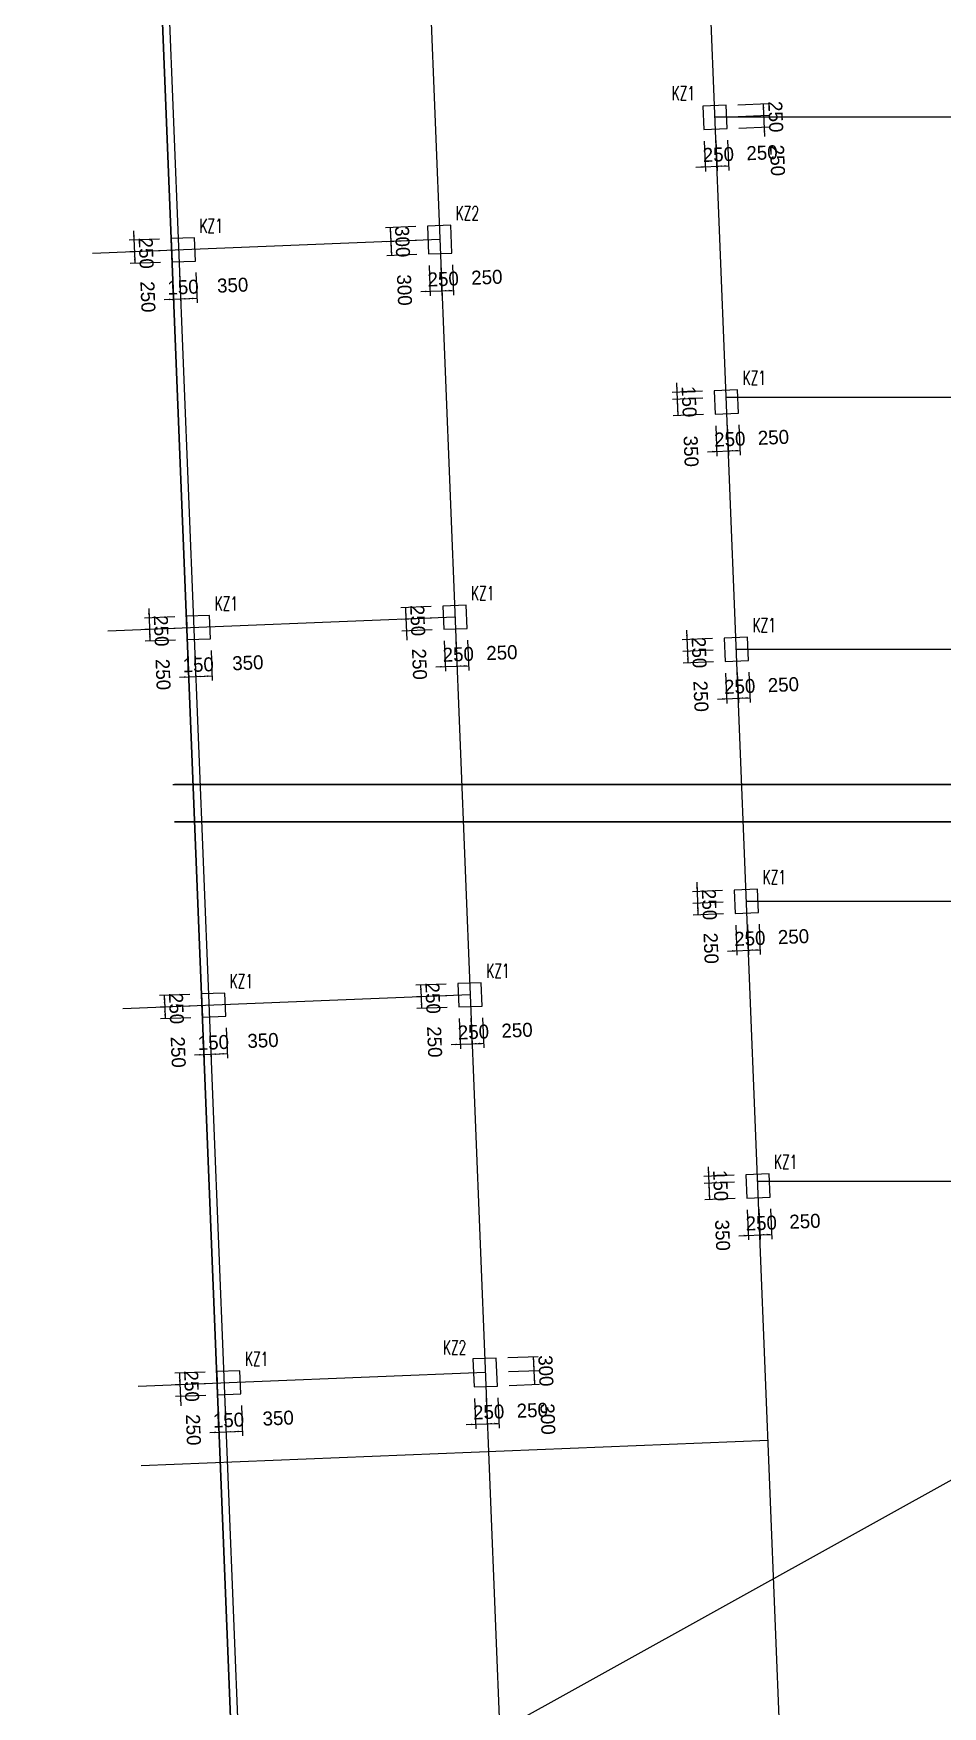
# Model space of a CAD drawing. Extents: x 387171 to 699106, y 11966 to 245688.
# Drawn here: x 476181 to 495666, y 127430 to 163285 of the extents above; entities that cross this region are included whole.
import ezdxf

# ---------------------------------------------------------------- set-up
doc = ezdxf.new("R2010")
doc.units = 0
doc.header["$LTSCALE"] = 100
doc.header["$MEASUREMENT"] = 0
for name, color, linetype in [('COLU', 7, 'Continuous'), ('DIM', 3, 'Continuous'), ('DOTE', 253, 'Continuous'), ('h后浇带', 51, 'Continuous'), ('NUM', 7, 'Continuous'), ('Q-dote', 253, 'Continuous')]:
    doc.layers.add(name, color=color, linetype=linetype)
doc.styles.add('hztxt', font='hztxt')
doc.styles.get("Standard").update_dxf_attribs({"font": 'standard'})
doc.dimstyles.get("Standard").update_dxf_attribs({"dimtxt": 300, "dimasz": 100, "dimexe": 100, "dimexo": 250, "dimgap": 100, "dimtad": 0, "dimtoh": 1, "dimdec": 0, "dimdsep": 46, "dimcen": 0.09, "dimclrt": 7, "dimadec": 0, "dimazin": 0, "dimtfac": 1, "dimtdec": 4, "dimtofl": 0, "dimtmove": 0, "dimatfit": 3, "dimfxl": 1, "dimtolj": 1, "dimtzin": 0, "dimarcsym": 0})

# ---------------------------------------------------------------- blocks, each defined once
blk = doc.blocks.new('*D828')
at = {"layer": 'DIM', "color": 0, "linetype": 'ByBlock', "lineweight": -2}
for p, q in [((491198, 138818), (490549, 138792)), ((490641, 138996), (490663, 138446)), ((491204, 138668), (490555, 138642))]:
    blk.add_line(p, q, dxfattribs=at)
for points in [[(490649, 138796), (490628, 138895), (490661, 138896)], [(490655, 138646), (490675, 138547), (490642, 138545)]]:
    blk.add_solid(points, dxfattribs=at)
at = {"layer": 'DIM', "color": 7, "linetype": 'Continuous', "lineweight": -2, "insert": (490907, 138594), "char_height": 300, "width": 476.67, "attachment_point": 5, "rotation": 272.2988, "style": 'hztxt'}
blk.add_mtext('150', dxfattribs=at)
blk = doc.blocks.new('*D425')
at = {"layer": 'DIM', "color": 0, "linetype": 'ByBlock', "lineweight": -2}
for p, q in [((491204, 138668), (490555, 138642)), ((490655, 138646), (490669, 138296)), ((491218, 138318), (490569, 138292))]:
    blk.add_line(p, q, dxfattribs=at)
for points in [[(490655, 138646), (490675, 138547), (490642, 138545)], [(490669, 138296), (490648, 138395), (490681, 138397)]]:
    blk.add_solid(points, dxfattribs=at)
at = {"layer": 'DIM', "color": 7, "linetype": 'Continuous', "lineweight": -2, "insert": (490950, 137530), "char_height": 300, "width": 566.67, "attachment_point": 5, "rotation": 272.2988, "style": 'hztxt'}
blk.add_mtext('350', dxfattribs=at)
blk = doc.blocks.new('*D2973')
at = {"layer": 'DIM', "color": 0, "linetype": 'ByBlock', "lineweight": -2}
for p, q in [((491478, 138078), (491504, 137429)), ((491728, 138088), (491754, 137439)), ((491300, 137521), (491950, 137547))]:
    blk.add_line(p, q, dxfattribs=at)
for points in [[(491500, 137529), (491401, 137508), (491400, 137541)], [(491750, 137539), (491849, 137560), (491851, 137526)]]:
    blk.add_solid(points, dxfattribs=at)
at = {"layer": 'DIM', "color": 7, "linetype": 'Continuous', "lineweight": -2, "insert": (491780, 137790), "char_height": 300, "width": 566.67, "attachment_point": 5, "rotation": 2.2988, "style": 'hztxt'}
blk.add_mtext('250', dxfattribs=at)
blk = doc.blocks.new('*D2934')
at = {"layer": 'DIM', "color": 0, "linetype": 'ByBlock', "lineweight": -2}
for p, q in [((491728, 138088), (491754, 137439)), ((491978, 138098), (492004, 137449)), ((491750, 137539), (492000, 137549))]:
    blk.add_line(p, q, dxfattribs=at)
for points in [[(491750, 137539), (491849, 137560), (491851, 137526)], [(492000, 137549), (491900, 137528), (491899, 137562)]]:
    blk.add_solid(points, dxfattribs=at)
at = {"layer": 'DIM', "color": 7, "linetype": 'Continuous', "lineweight": -2, "insert": (492716, 137828), "char_height": 300, "width": 566.67, "attachment_point": 5, "rotation": 2.2988, "style": 'hztxt'}
blk.add_mtext('250', dxfattribs=at)
blk = doc.blocks.new('*D2291')
at = {"layer": 'DIM', "color": 0, "linetype": 'ByBlock', "lineweight": -2}
for p, q in [((490953, 144918), (490304, 144892)), ((490396, 145095), (490422, 144446)), ((490963, 144668), (490314, 144642))]:
    blk.add_line(p, q, dxfattribs=at)
for points in [[(490404, 144896), (490383, 144995), (490416, 144996)], [(490414, 144646), (490434, 144547), (490401, 144545)]]:
    blk.add_solid(points, dxfattribs=at)
at = {"layer": 'DIM', "color": 7, "linetype": 'Continuous', "lineweight": -2, "insert": (490665, 144616), "char_height": 300, "width": 566.67, "attachment_point": 5, "rotation": 272.2988, "style": 'hztxt'}
blk.add_mtext('250', dxfattribs=at)
blk = doc.blocks.new('*D2209')
at = {"layer": 'DIM', "color": 0, "linetype": 'ByBlock', "lineweight": -2}
for p, q in [((490963, 144668), (490314, 144642)), ((490414, 144646), (490424, 144396)), ((490973, 144418), (490324, 144392))]:
    blk.add_line(p, q, dxfattribs=at)
for points in [[(490414, 144646), (490434, 144547), (490401, 144545)], [(490424, 144396), (490403, 144495), (490436, 144497)]]:
    blk.add_solid(points, dxfattribs=at)
at = {"layer": 'DIM', "color": 7, "linetype": 'Continuous', "lineweight": -2, "insert": (490703, 143680), "char_height": 300, "width": 566.67, "attachment_point": 5, "rotation": 272.2988, "style": 'hztxt'}
blk.add_mtext('250', dxfattribs=at)
blk = doc.blocks.new('*D2109')
at = {"layer": 'DIM', "color": 0, "linetype": 'ByBlock', "lineweight": -2}
for p, q in [((491233, 144178), (491259, 143529)), ((491483, 144188), (491509, 143539)), ((491055, 143621), (491705, 143647))]:
    blk.add_line(p, q, dxfattribs=at)
for points in [[(491255, 143629), (491156, 143608), (491155, 143641)], [(491505, 143639), (491604, 143659), (491606, 143626)]]:
    blk.add_solid(points, dxfattribs=at)
at = {"layer": 'DIM', "color": 7, "linetype": 'Continuous', "lineweight": -2, "insert": (491535, 143890), "char_height": 300, "width": 566.67, "attachment_point": 5, "rotation": 2.2988, "style": 'hztxt'}
blk.add_mtext('250', dxfattribs=at)
blk = doc.blocks.new('*D439')
at = {"layer": 'DIM', "color": 0, "linetype": 'ByBlock', "lineweight": -2}
for p, q in [((491483, 144188), (491509, 143539)), ((491733, 144198), (491759, 143549)), ((491505, 143639), (491755, 143649))]:
    blk.add_line(p, q, dxfattribs=at)
for points in [[(491505, 143639), (491604, 143659), (491606, 143626)], [(491755, 143649), (491656, 143628), (491654, 143661)]]:
    blk.add_solid(points, dxfattribs=at)
at = {"layer": 'DIM', "color": 7, "linetype": 'Continuous', "lineweight": -2, "insert": (492471, 143928), "char_height": 300, "width": 566.67, "attachment_point": 5, "rotation": 2.2988, "style": 'hztxt'}
blk.add_mtext('250', dxfattribs=at)
blk = doc.blocks.new('*D28')
at = {"layer": 'DIM', "color": 0, "linetype": 'ByBlock', "lineweight": -2}
for p, q in [((490737, 150318), (490087, 150292)), ((490179, 150495), (490205, 149846)), ((490747, 150068), (490097, 150042))]:
    blk.add_line(p, q, dxfattribs=at)
for points in [[(490187, 150296), (490166, 150395), (490200, 150396)], [(490197, 150046), (490218, 149947), (490184, 149945)]]:
    blk.add_solid(points, dxfattribs=at)
at = {"layer": 'DIM', "color": 7, "linetype": 'Continuous', "lineweight": -2, "insert": (490448, 150016), "char_height": 300, "width": 566.67, "attachment_point": 5, "rotation": 272.2988, "style": 'hztxt'}
blk.add_mtext('250', dxfattribs=at)
blk = doc.blocks.new('*D2587')
at = {"layer": 'DIM', "color": 0, "linetype": 'ByBlock', "lineweight": -2}
for p, q in [((490747, 150068), (490097, 150042)), ((490197, 150046), (490207, 149796)), ((490757, 149818), (490107, 149792))]:
    blk.add_line(p, q, dxfattribs=at)
for points in [[(490197, 150046), (490218, 149947), (490184, 149945)], [(490207, 149796), (490186, 149895), (490220, 149897)]]:
    blk.add_solid(points, dxfattribs=at)
at = {"layer": 'DIM', "color": 7, "linetype": 'Continuous', "lineweight": -2, "insert": (490486, 149080), "char_height": 300, "width": 566.67, "attachment_point": 5, "rotation": 272.2988, "style": 'hztxt'}
blk.add_mtext('250', dxfattribs=at)
blk = doc.blocks.new('*D2555')
at = {"layer": 'DIM', "color": 0, "linetype": 'ByBlock', "lineweight": -2}
for p, q in [((491016, 149578), (491042, 148929)), ((491266, 149588), (491292, 148939)), ((490839, 149021), (491488, 149047))]:
    blk.add_line(p, q, dxfattribs=at)
for points in [[(491038, 149029), (490939, 149008), (490938, 149041)], [(491288, 149039), (491388, 149059), (491389, 149026)]]:
    blk.add_solid(points, dxfattribs=at)
at = {"layer": 'DIM', "color": 7, "linetype": 'Continuous', "lineweight": -2, "insert": (491318, 149290), "char_height": 300, "width": 566.67, "attachment_point": 5, "rotation": 2.2988, "style": 'hztxt'}
blk.add_mtext('250', dxfattribs=at)
blk = doc.blocks.new('*D2081')
at = {"layer": 'DIM', "color": 0, "linetype": 'ByBlock', "lineweight": -2}
for p, q in [((491266, 149588), (491292, 148939)), ((491516, 149598), (491542, 148949)), ((491288, 149039), (491538, 149049))]:
    blk.add_line(p, q, dxfattribs=at)
for points in [[(491288, 149039), (491388, 149059), (491389, 149026)], [(491538, 149049), (491439, 149028), (491437, 149061)]]:
    blk.add_solid(points, dxfattribs=at)
at = {"layer": 'DIM', "color": 7, "linetype": 'Continuous', "lineweight": -2, "insert": (492254, 149328), "char_height": 300, "width": 566.67, "attachment_point": 5, "rotation": 2.2988, "style": 'hztxt'}
blk.add_mtext('250', dxfattribs=at)
blk = doc.blocks.new('*D1673')
at = {"layer": 'DIM', "color": 0, "linetype": 'ByBlock', "lineweight": -2}
for p, q in [((490559, 160978), (490585, 160329)), ((490809, 160988), (490835, 160339)), ((490381, 160421), (491030, 160447))]:
    blk.add_line(p, q, dxfattribs=at)
for points in [[(490581, 160429), (490482, 160408), (490480, 160441)], [(490831, 160439), (490930, 160459), (490931, 160426)]]:
    blk.add_solid(points, dxfattribs=at)
at = {"layer": 'DIM', "color": 7, "linetype": 'Continuous', "lineweight": -2, "insert": (490861, 160690), "char_height": 300, "width": 566.67, "attachment_point": 5, "rotation": 2.2988, "style": 'hztxt'}
blk.add_mtext('250', dxfattribs=at)
blk = doc.blocks.new('*D1587')
at = {"layer": 'DIM', "color": 0, "linetype": 'ByBlock', "lineweight": -2}
for p, q in [((491058, 160998), (491084, 160349)), ((490809, 160988), (490835, 160339)), ((490831, 160439), (491080, 160449))]:
    blk.add_line(p, q, dxfattribs=at)
for points in [[(490831, 160439), (490930, 160459), (490931, 160426)], [(491080, 160449), (490981, 160428), (490980, 160461)]]:
    blk.add_solid(points, dxfattribs=at)
at = {"layer": 'DIM', "color": 7, "linetype": 'Continuous', "lineweight": -2, "insert": (491796, 160728), "char_height": 300, "width": 566.67, "attachment_point": 5, "rotation": 2.2988, "style": 'hztxt'}
blk.add_mtext('250', dxfattribs=at)
blk = doc.blocks.new('*D1167')
at = {"layer": 'DIM', "color": 0, "linetype": 'ByBlock', "lineweight": -2}
for p, q in [((491856, 161080), (491830, 161730)), ((491288, 161508), (491938, 161534)), ((491298, 161258), (491948, 161284))]:
    blk.add_line(p, q, dxfattribs=at)
for points in [[(491838, 161530), (491817, 161629), (491850, 161631)], [(491848, 161280), (491868, 161181), (491835, 161180)]]:
    blk.add_solid(points, dxfattribs=at)
at = {"layer": 'DIM', "color": 7, "linetype": 'Continuous', "lineweight": -2, "insert": (492127, 160564), "char_height": 300, "width": 566.67, "attachment_point": 5, "rotation": 272.2988, "style": 'hztxt'}
blk.add_mtext('250', dxfattribs=at)
blk = doc.blocks.new('*D697')
at = {"layer": 'DIM', "color": 0, "linetype": 'ByBlock', "lineweight": -2}
for p, q in [((491278, 161758), (491928, 161784)), ((491838, 161530), (491828, 161780)), ((491288, 161508), (491938, 161534))]:
    blk.add_line(p, q, dxfattribs=at)
for points in [[(491828, 161780), (491848, 161681), (491815, 161679)], [(491838, 161530), (491817, 161629), (491850, 161631)]]:
    blk.add_solid(points, dxfattribs=at)
at = {"layer": 'DIM', "color": 7, "linetype": 'Continuous', "lineweight": -2, "insert": (492089, 161500), "char_height": 300, "width": 566.67, "attachment_point": 5, "rotation": 272.2988, "style": 'hztxt'}
blk.add_mtext('250', dxfattribs=at)
blk = doc.blocks.new('*D665')
at = {"layer": 'DIM', "color": 0, "linetype": 'ByBlock', "lineweight": -2}
for p, q in [((490524, 155618), (489874, 155592)), ((489966, 155796), (489988, 155246)), ((490530, 155468), (489880, 155442))]:
    blk.add_line(p, q, dxfattribs=at)
for points in [[(489974, 155596), (489954, 155695), (489987, 155696)], [(489980, 155446), (490001, 155347), (489968, 155345)]]:
    blk.add_solid(points, dxfattribs=at)
at = {"layer": 'DIM', "color": 7, "linetype": 'Continuous', "lineweight": -2, "insert": (490233, 155394), "char_height": 300, "width": 476.67, "attachment_point": 5, "rotation": 272.2988, "style": 'hztxt'}
blk.add_mtext('150', dxfattribs=at)
blk = doc.blocks.new('*D219')
at = {"layer": 'DIM', "color": 0, "linetype": 'ByBlock', "lineweight": -2}
for p, q in [((490530, 155468), (489880, 155442)), ((489980, 155446), (489994, 155096)), ((490544, 155118), (489894, 155092))]:
    blk.add_line(p, q, dxfattribs=at)
for points in [[(489980, 155446), (490001, 155347), (489968, 155345)], [(489994, 155096), (489974, 155195), (490007, 155197)]]:
    blk.add_solid(points, dxfattribs=at)
at = {"layer": 'DIM', "color": 7, "linetype": 'Continuous', "lineweight": -2, "insert": (490275, 154330), "char_height": 300, "width": 566.67, "attachment_point": 5, "rotation": 272.2988, "style": 'hztxt'}
blk.add_mtext('350', dxfattribs=at)
blk = doc.blocks.new('*D2810')
at = {"layer": 'DIM', "color": 0, "linetype": 'ByBlock', "lineweight": -2}
for p, q in [((490804, 154878), (490830, 154229)), ((491053, 154888), (491080, 154239)), ((490626, 154321), (491275, 154347))]:
    blk.add_line(p, q, dxfattribs=at)
for points in [[(490826, 154329), (490726, 154308), (490725, 154341)], [(491076, 154339), (491175, 154360), (491176, 154326)]]:
    blk.add_solid(points, dxfattribs=at)
at = {"layer": 'DIM', "color": 7, "linetype": 'Continuous', "lineweight": -2, "insert": (491106, 154590), "char_height": 300, "width": 566.67, "attachment_point": 5, "rotation": 2.2988, "style": 'hztxt'}
blk.add_mtext('250', dxfattribs=at)
blk = doc.blocks.new('*D2735')
at = {"layer": 'DIM', "color": 0, "linetype": 'ByBlock', "lineweight": -2}
for p, q in [((491303, 154898), (491329, 154249)), ((491053, 154888), (491080, 154239)), ((491076, 154339), (491325, 154349))]:
    blk.add_line(p, q, dxfattribs=at)
for points in [[(491076, 154339), (491175, 154360), (491176, 154326)], [(491325, 154349), (491226, 154328), (491225, 154362)]]:
    blk.add_solid(points, dxfattribs=at)
at = {"layer": 'DIM', "color": 7, "linetype": 'Continuous', "lineweight": -2, "insert": (492041, 154628), "char_height": 300, "width": 566.67, "attachment_point": 5, "rotation": 2.2988, "style": 'hztxt'}
blk.add_mtext('250', dxfattribs=at)
blk = doc.blocks.new('*D1634')
at = {"layer": 'DIM', "color": 0, "linetype": 'ByBlock', "lineweight": -2}
for p, q in [((479858, 134598), (479209, 134571)), ((479309, 134575), (479319, 134326)), ((479868, 134348), (479219, 134322))]:
    blk.add_line(p, q, dxfattribs=at)
for points in [[(479309, 134575), (479329, 134476), (479296, 134475)], [(479319, 134326), (479298, 134425), (479331, 134426)]]:
    blk.add_solid(points, dxfattribs=at)
at = {"layer": 'DIM', "color": 7, "linetype": 'Continuous', "lineweight": -2, "insert": (479570, 134295), "char_height": 300, "width": 566.67, "attachment_point": 5, "rotation": 272.2988, "style": 'hztxt'}
blk.add_mtext('250', dxfattribs=at)
blk = doc.blocks.new('*D1169')
at = {"layer": 'DIM', "color": 0, "linetype": 'ByBlock', "lineweight": -2}
for p, q in [((479311, 134526), (479337, 133876)), ((479868, 134348), (479219, 134322)), ((479878, 134098), (479229, 134072))]:
    blk.add_line(p, q, dxfattribs=at)
for points in [[(479319, 134326), (479298, 134425), (479331, 134426)], [(479329, 134076), (479349, 133977), (479316, 133975)]]:
    blk.add_solid(points, dxfattribs=at)
at = {"layer": 'DIM', "color": 7, "linetype": 'Continuous', "lineweight": -2, "insert": (479608, 133360), "char_height": 300, "width": 566.67, "attachment_point": 5, "rotation": 272.2988, "style": 'hztxt'}
blk.add_mtext('250', dxfattribs=at)
blk = doc.blocks.new('*D1131')
at = {"layer": 'DIM', "color": 0, "linetype": 'ByBlock', "lineweight": -2}
for p, q in [((480138, 133858), (480164, 133209)), ((480288, 133864), (480314, 133215)), ((479960, 133301), (480510, 133323))]:
    blk.add_line(p, q, dxfattribs=at)
for points in [[(480160, 133309), (480061, 133288), (480060, 133321)], [(480310, 133315), (480409, 133335), (480411, 133302)]]:
    blk.add_solid(points, dxfattribs=at)
at = {"layer": 'DIM', "color": 7, "linetype": 'Continuous', "lineweight": -2, "insert": (480361, 133567), "char_height": 300, "width": 476.67, "attachment_point": 5, "rotation": 2.2988, "style": 'hztxt'}
blk.add_mtext('150', dxfattribs=at)
blk = doc.blocks.new('*D669')
at = {"layer": 'DIM', "color": 0, "linetype": 'ByBlock', "lineweight": -2}
for p, q in [((480288, 133864), (480314, 133215)), ((480638, 133878), (480664, 133229)), ((480310, 133315), (480660, 133329))]:
    blk.add_line(p, q, dxfattribs=at)
for points in [[(480310, 133315), (480409, 133335), (480411, 133302)], [(480660, 133329), (480561, 133308), (480559, 133341)]]:
    blk.add_solid(points, dxfattribs=at)
at = {"layer": 'DIM', "color": 7, "linetype": 'Continuous', "lineweight": -2, "insert": (481426, 133610), "char_height": 300, "width": 566.67, "attachment_point": 5, "rotation": 2.2988, "style": 'hztxt'}
blk.add_mtext('350', dxfattribs=at)
blk = doc.blocks.new('*D269')
at = {"layer": 'DIM', "color": 0, "linetype": 'ByBlock', "lineweight": -2}
for p, q in [((485636, 134029), (485662, 133379)), ((485886, 134039), (485912, 133389)), ((485458, 133471), (486107, 133497))]:
    blk.add_line(p, q, dxfattribs=at)
for points in [[(485658, 133479), (485559, 133459), (485557, 133492)], [(485908, 133489), (486007, 133510), (486008, 133477)]]:
    blk.add_solid(points, dxfattribs=at)
at = {"layer": 'DIM', "color": 7, "linetype": 'Continuous', "lineweight": -2, "insert": (485938, 133741), "char_height": 300, "width": 566.67, "attachment_point": 5, "rotation": 2.2988, "style": 'hztxt'}
blk.add_mtext('250', dxfattribs=at)
blk = doc.blocks.new('*D193')
at = {"layer": 'DIM', "color": 0, "linetype": 'ByBlock', "lineweight": -2}
for p, q in [((485886, 134039), (485912, 133389)), ((486135, 134049), (486161, 133399)), ((485908, 133489), (486157, 133499))]:
    blk.add_line(p, q, dxfattribs=at)
for points in [[(485908, 133489), (486007, 133510), (486008, 133477)], [(486157, 133499), (486058, 133479), (486057, 133512)]]:
    blk.add_solid(points, dxfattribs=at)
at = {"layer": 'DIM', "color": 7, "linetype": 'Continuous', "lineweight": -2, "insert": (486873, 133778), "char_height": 300, "width": 566.67, "attachment_point": 5, "rotation": 2.2988, "style": 'hztxt'}
blk.add_mtext('250', dxfattribs=at)
blk = doc.blocks.new('*D2778')
at = {"layer": 'DIM', "color": 0, "linetype": 'ByBlock', "lineweight": -2}
for p, q in [((486363, 134608), (487013, 134635)), ((486925, 134331), (486913, 134631)), ((486375, 134309), (487025, 134335))]:
    blk.add_line(p, q, dxfattribs=at)
for points in [[(486913, 134631), (486933, 134531), (486900, 134530)], [(486925, 134331), (486904, 134430), (486937, 134431)]]:
    blk.add_solid(points, dxfattribs=at)
at = {"layer": 'DIM', "color": 7, "linetype": 'Continuous', "lineweight": -2, "insert": (487205, 133590), "char_height": 300, "width": 566.67, "attachment_point": 5, "rotation": 272.2988, "style": 'hztxt'}
blk.add_mtext('300', dxfattribs=at)
blk = doc.blocks.new('*D2346')
at = {"layer": 'DIM', "color": 0, "linetype": 'ByBlock', "lineweight": -2}
for p, q in [((486351, 134908), (487001, 134934)), ((486913, 134631), (486901, 134930)), ((486363, 134608), (487013, 134635))]:
    blk.add_line(p, q, dxfattribs=at)
for points in [[(486901, 134930), (486921, 134831), (486888, 134830)], [(486913, 134631), (486892, 134730), (486925, 134731)]]:
    blk.add_solid(points, dxfattribs=at)
at = {"layer": 'DIM', "color": 7, "linetype": 'Continuous', "lineweight": -2, "insert": (487163, 134625), "char_height": 300, "width": 566.67, "attachment_point": 5, "rotation": 272.2988, "style": 'hztxt'}
blk.add_mtext('300', dxfattribs=at)
blk = doc.blocks.new('*D1913')
at = {"layer": 'DIM', "color": 0, "linetype": 'ByBlock', "lineweight": -2}
for p, q in [((479533, 142691), (478884, 142665)), ((479543, 142441), (478894, 142415)), ((478984, 142669), (478994, 142419))]:
    blk.add_line(p, q, dxfattribs=at)
for points in [[(478984, 142669), (479005, 142570), (478971, 142568)], [(478994, 142419), (478973, 142518), (479007, 142520)]]:
    blk.add_solid(points, dxfattribs=at)
at = {"layer": 'DIM', "color": 7, "linetype": 'Continuous', "lineweight": -2, "insert": (479245, 142389), "char_height": 300, "width": 566.67, "attachment_point": 5, "rotation": 272.2988, "style": 'hztxt'}
blk.add_mtext('250', dxfattribs=at)
blk = doc.blocks.new('*D1830')
at = {"layer": 'DIM', "color": 0, "linetype": 'ByBlock', "lineweight": -2}
for p, q in [((479543, 142441), (478894, 142415)), ((478994, 142419), (479004, 142169)), ((479553, 142191), (478904, 142165))]:
    blk.add_line(p, q, dxfattribs=at)
for points in [[(478994, 142419), (479015, 142320), (478981, 142319)], [(479004, 142169), (478983, 142269), (479017, 142270)]]:
    blk.add_solid(points, dxfattribs=at)
at = {"layer": 'DIM', "color": 7, "linetype": 'Continuous', "lineweight": -2, "insert": (479283, 141454), "char_height": 300, "width": 566.67, "attachment_point": 5, "rotation": 272.2988, "style": 'hztxt'}
blk.add_mtext('250', dxfattribs=at)
blk = doc.blocks.new('*D1432')
at = {"layer": 'DIM', "color": 0, "linetype": 'ByBlock', "lineweight": -2}
for p, q in [((479813, 141952), (479839, 141302)), ((479963, 141958), (479989, 141308)), ((479636, 141394), (480185, 141416))]:
    blk.add_line(p, q, dxfattribs=at)
for points in [[(479835, 141402), (479736, 141381), (479735, 141415)], [(479985, 141408), (480085, 141429), (480086, 141395)]]:
    blk.add_solid(points, dxfattribs=at)
at = {"layer": 'DIM', "color": 7, "linetype": 'Continuous', "lineweight": -2, "insert": (480037, 141660), "char_height": 300, "width": 476.67, "attachment_point": 5, "rotation": 2.2988, "style": 'hztxt'}
blk.add_mtext('150', dxfattribs=at)
blk = doc.blocks.new('*D955')
at = {"layer": 'DIM', "color": 0, "linetype": 'ByBlock', "lineweight": -2}
for p, q in [((479963, 141958), (479989, 141308)), ((480313, 141972), (480339, 141322)), ((479985, 141408), (480335, 141422))]:
    blk.add_line(p, q, dxfattribs=at)
for points in [[(479985, 141408), (480085, 141429), (480086, 141395)], [(480335, 141422), (480236, 141401), (480234, 141435)]]:
    blk.add_solid(points, dxfattribs=at)
at = {"layer": 'DIM', "color": 7, "linetype": 'Continuous', "lineweight": -2, "insert": (481101, 141703), "char_height": 300, "width": 566.67, "attachment_point": 5, "rotation": 2.2988, "style": 'hztxt'}
blk.add_mtext('350', dxfattribs=at)
blk = doc.blocks.new('*D919')
at = {"layer": 'DIM', "color": 0, "linetype": 'ByBlock', "lineweight": -2}
for p, q in [((485029, 142912), (484380, 142886)), ((484479, 142890), (484489, 142640)), ((485039, 142662), (484390, 142636))]:
    blk.add_line(p, q, dxfattribs=at)
for points in [[(484479, 142890), (484500, 142790), (484467, 142789)], [(484489, 142640), (484469, 142739), (484502, 142740)]]:
    blk.add_solid(points, dxfattribs=at)
at = {"layer": 'DIM', "color": 7, "linetype": 'Continuous', "lineweight": -2, "insert": (484741, 142610), "char_height": 300, "width": 566.67, "attachment_point": 5, "rotation": 272.2988, "style": 'hztxt'}
blk.add_mtext('250', dxfattribs=at)
blk = doc.blocks.new('*D469')
at = {"layer": 'DIM', "color": 0, "linetype": 'ByBlock', "lineweight": -2}
for p, q in [((485039, 142662), (484390, 142636)), ((485049, 142412), (484400, 142386)), ((484489, 142640), (484500, 142390))]:
    blk.add_line(p, q, dxfattribs=at)
for points in [[(484489, 142640), (484510, 142541), (484477, 142539)], [(484500, 142390), (484479, 142489), (484512, 142491)]]:
    blk.add_solid(points, dxfattribs=at)
at = {"layer": 'DIM', "color": 7, "linetype": 'Continuous', "lineweight": -2, "insert": (484778, 141674), "char_height": 300, "width": 566.67, "attachment_point": 5, "rotation": 272.2988, "style": 'hztxt'}
blk.add_mtext('250', dxfattribs=at)
blk = doc.blocks.new('*D113')
at = {"layer": 'DIM', "color": 0, "linetype": 'ByBlock', "lineweight": -2}
for p, q in [((485309, 142172), (485335, 141523)), ((485559, 142182), (485585, 141533)), ((485131, 141615), (485781, 141641))]:
    blk.add_line(p, q, dxfattribs=at)
for points in [[(485331, 141623), (485232, 141602), (485230, 141635)], [(485581, 141633), (485680, 141653), (485681, 141620)]]:
    blk.add_solid(points, dxfattribs=at)
at = {"layer": 'DIM', "color": 7, "linetype": 'Continuous', "lineweight": -2, "insert": (485611, 141884), "char_height": 300, "width": 566.67, "attachment_point": 5, "rotation": 2.2988, "style": 'hztxt'}
blk.add_mtext('250', dxfattribs=at)
blk = doc.blocks.new('*D34')
at = {"layer": 'DIM', "color": 0, "linetype": 'ByBlock', "lineweight": -2}
for p, q in [((485559, 142182), (485585, 141533)), ((485808, 142192), (485835, 141543)), ((485581, 141633), (485831, 141643))]:
    blk.add_line(p, q, dxfattribs=at)
for points in [[(485581, 141633), (485680, 141653), (485681, 141620)], [(485831, 141643), (485731, 141622), (485730, 141655)]]:
    blk.add_solid(points, dxfattribs=at)
at = {"layer": 'DIM', "color": 7, "linetype": 'Continuous', "lineweight": -2, "insert": (486546, 141922), "char_height": 300, "width": 566.67, "attachment_point": 5, "rotation": 2.2988, "style": 'hztxt'}
blk.add_mtext('250', dxfattribs=at)
blk = doc.blocks.new('*D2412')
at = {"layer": 'DIM', "color": 0, "linetype": 'ByBlock', "lineweight": -2}
for p, q in [((478651, 150962), (478677, 150313)), ((479209, 150784), (478559, 150758)), ((479219, 150535), (478569, 150509))]:
    blk.add_line(p, q, dxfattribs=at)
for points in [[(478659, 150762), (478638, 150862), (478672, 150863)], [(478669, 150513), (478690, 150413), (478656, 150412)]]:
    blk.add_solid(points, dxfattribs=at)
at = {"layer": 'DIM', "color": 7, "linetype": 'Continuous', "lineweight": -2, "insert": (478920, 150482), "char_height": 300, "width": 566.67, "attachment_point": 5, "rotation": 272.2988, "style": 'hztxt'}
blk.add_mtext('250', dxfattribs=at)
blk = doc.blocks.new('*D1979')
at = {"layer": 'DIM', "color": 0, "linetype": 'ByBlock', "lineweight": -2}
for p, q in [((479219, 150535), (478569, 150509)), ((479229, 150285), (478579, 150259)), ((478669, 150513), (478679, 150263))]:
    blk.add_line(p, q, dxfattribs=at)
for points in [[(478669, 150513), (478690, 150413), (478656, 150412)], [(478679, 150263), (478658, 150362), (478692, 150363)]]:
    blk.add_solid(points, dxfattribs=at)
at = {"layer": 'DIM', "color": 7, "linetype": 'Continuous', "lineweight": -2, "insert": (478958, 149547), "char_height": 300, "width": 566.67, "attachment_point": 5, "rotation": 272.2988, "style": 'hztxt'}
blk.add_mtext('250', dxfattribs=at)
blk = doc.blocks.new('*D1528')
at = {"layer": 'DIM', "color": 0, "linetype": 'ByBlock', "lineweight": -2}
for p, q in [((479488, 150045), (479514, 149396)), ((479638, 150051), (479664, 149402)), ((479311, 149488), (479860, 149510))]:
    blk.add_line(p, q, dxfattribs=at)
for points in [[(479660, 149502), (479760, 149522), (479761, 149489)], [(479510, 149496), (479411, 149475), (479410, 149508)]]:
    blk.add_solid(points, dxfattribs=at)
at = {"layer": 'DIM', "color": 7, "linetype": 'Continuous', "lineweight": -2, "insert": (479712, 149754), "char_height": 300, "width": 476.67, "attachment_point": 5, "rotation": 2.2988, "style": 'hztxt'}
blk.add_mtext('150', dxfattribs=at)
blk = doc.blocks.new('*D1490')
at = {"layer": 'DIM', "color": 0, "linetype": 'ByBlock', "lineweight": -2}
for p, q in [((479638, 150051), (479664, 149402)), ((479988, 150065), (480014, 149416)), ((479660, 149502), (480010, 149516))]:
    blk.add_line(p, q, dxfattribs=at)
for points in [[(479660, 149502), (479760, 149522), (479761, 149489)], [(480010, 149516), (479911, 149495), (479909, 149528)]]:
    blk.add_solid(points, dxfattribs=at)
at = {"layer": 'DIM', "color": 7, "linetype": 'Continuous', "lineweight": -2, "insert": (480776, 149797), "char_height": 300, "width": 566.67, "attachment_point": 5, "rotation": 2.2988, "style": 'hztxt'}
blk.add_mtext('350', dxfattribs=at)
blk = doc.blocks.new('*D1021')
at = {"layer": 'DIM', "color": 0, "linetype": 'ByBlock', "lineweight": -2}
for p, q in [((484377, 159149), (483728, 159122)), ((484389, 158849), (483740, 158823)), ((483828, 159126), (483840, 158827))]:
    blk.add_line(p, q, dxfattribs=at)
for points in [[(483828, 159126), (483848, 159027), (483815, 159026)], [(483840, 158827), (483819, 158926), (483852, 158927)]]:
    blk.add_solid(points, dxfattribs=at)
at = {"layer": 'DIM', "color": 7, "linetype": 'Continuous', "lineweight": -2, "insert": (484090, 158822), "char_height": 300, "width": 566.67, "attachment_point": 5, "rotation": 272.2988, "style": 'hztxt'}
blk.add_mtext('300', dxfattribs=at)
blk = doc.blocks.new('*D610')
at = {"layer": 'DIM', "color": 0, "linetype": 'ByBlock', "lineweight": -2}
for p, q in [((484389, 158849), (483740, 158823)), ((484401, 158549), (483752, 158523)), ((483840, 158827), (483852, 158527))]:
    blk.add_line(p, q, dxfattribs=at)
for points in [[(483840, 158827), (483860, 158727), (483827, 158726)], [(483852, 158527), (483831, 158626), (483864, 158628)]]:
    blk.add_solid(points, dxfattribs=at)
at = {"layer": 'DIM', "color": 7, "linetype": 'Continuous', "lineweight": -2, "insert": (484132, 157786), "char_height": 300, "width": 566.67, "attachment_point": 5, "rotation": 272.2988, "style": 'hztxt'}
blk.add_mtext('300', dxfattribs=at)
blk = doc.blocks.new('*D537')
at = {"layer": 'DIM', "color": 0, "linetype": 'ByBlock', "lineweight": -2}
for p, q in [((484661, 158309), (484687, 157660)), ((484911, 158319), (484937, 157670)), ((484483, 157752), (485133, 157778))]:
    blk.add_line(p, q, dxfattribs=at)
for points in [[(484683, 157760), (484584, 157739), (484583, 157772)], [(484933, 157770), (485032, 157790), (485034, 157757)]]:
    blk.add_solid(points, dxfattribs=at)
at = {"layer": 'DIM', "color": 7, "linetype": 'Continuous', "lineweight": -2, "insert": (484963, 158021), "char_height": 300, "width": 566.67, "attachment_point": 5, "rotation": 2.2988, "style": 'hztxt'}
blk.add_mtext('250', dxfattribs=at)
blk = doc.blocks.new('*D122')
at = {"layer": 'DIM', "color": 0, "linetype": 'ByBlock', "lineweight": -2}
for p, q in [((484911, 158319), (484937, 157670)), ((485161, 158329), (485187, 157680)), ((484933, 157770), (485183, 157780))]:
    blk.add_line(p, q, dxfattribs=at)
for points in [[(484933, 157770), (485032, 157790), (485034, 157757)], [(485183, 157780), (485084, 157759), (485082, 157792)]]:
    blk.add_solid(points, dxfattribs=at)
at = {"layer": 'DIM', "color": 7, "linetype": 'Continuous', "lineweight": -2, "insert": (485899, 158059), "char_height": 300, "width": 566.67, "attachment_point": 5, "rotation": 2.2988, "style": 'hztxt'}
blk.add_mtext('250', dxfattribs=at)
blk = doc.blocks.new('*D2677')
at = {"layer": 'DIM', "color": 0, "linetype": 'ByBlock', "lineweight": -2}
for p, q in [((478884, 158878), (478234, 158852)), ((478326, 159056), (478352, 158406)), ((478894, 158628), (478244, 158602))]:
    blk.add_line(p, q, dxfattribs=at)
for points in [[(478334, 158856), (478313, 158955), (478347, 158957)], [(478344, 158606), (478365, 158507), (478331, 158506)]]:
    blk.add_solid(points, dxfattribs=at)
at = {"layer": 'DIM', "color": 7, "linetype": 'Continuous', "lineweight": -2, "insert": (478596, 158576), "char_height": 300, "width": 566.67, "attachment_point": 5, "rotation": 272.2988, "style": 'hztxt'}
blk.add_mtext('250', dxfattribs=at)
blk = doc.blocks.new('*D2646')
at = {"layer": 'DIM', "color": 0, "linetype": 'ByBlock', "lineweight": -2}
for p, q in [((478894, 158628), (478244, 158602)), ((478344, 158606), (478354, 158356)), ((478904, 158378), (478254, 158352))]:
    blk.add_line(p, q, dxfattribs=at)
for points in [[(478344, 158606), (478365, 158507), (478331, 158506)], [(478354, 158356), (478333, 158456), (478367, 158457)]]:
    blk.add_solid(points, dxfattribs=at)
at = {"layer": 'DIM', "color": 7, "linetype": 'Continuous', "lineweight": -2, "insert": (478633, 157641), "char_height": 300, "width": 566.67, "attachment_point": 5, "rotation": 272.2988, "style": 'hztxt'}
blk.add_mtext('250', dxfattribs=at)
blk = doc.blocks.new('*D2201')
at = {"layer": 'DIM', "color": 0, "linetype": 'ByBlock', "lineweight": -2}
for p, q in [((479164, 158139), (479190, 157489)), ((479313, 158145), (479339, 157495)), ((478986, 157581), (479535, 157603))]:
    blk.add_line(p, q, dxfattribs=at)
for points in [[(479186, 157589), (479086, 157568), (479085, 157602)], [(479335, 157595), (479435, 157616), (479436, 157582)]]:
    blk.add_solid(points, dxfattribs=at)
at = {"layer": 'DIM', "color": 7, "linetype": 'Continuous', "lineweight": -2, "insert": (479387, 157847), "char_height": 300, "width": 476.67, "attachment_point": 5, "rotation": 2.2988, "style": 'hztxt'}
blk.add_mtext('150', dxfattribs=at)
blk = doc.blocks.new('*D1766')
at = {"layer": 'DIM', "color": 0, "linetype": 'ByBlock', "lineweight": -2}
for p, q in [((479313, 158145), (479339, 157495)), ((479663, 158159), (479689, 157509)), ((479335, 157595), (479685, 157609))]:
    blk.add_line(p, q, dxfattribs=at)
for points in [[(479335, 157595), (479435, 157616), (479436, 157582)], [(479685, 157609), (479586, 157588), (479585, 157622)]]:
    blk.add_solid(points, dxfattribs=at)
at = {"layer": 'DIM', "color": 7, "linetype": 'Continuous', "lineweight": -2, "insert": (480451, 157890), "char_height": 300, "width": 566.67, "attachment_point": 5, "rotation": 2.2988, "style": 'hztxt'}
blk.add_mtext('350', dxfattribs=at)
blk = doc.blocks.new('*D1684')
at = {"layer": 'DIM', "color": 0, "linetype": 'ByBlock', "lineweight": -2}
for p, q in [((484704, 151005), (484055, 150979)), ((484155, 150983), (484165, 150733)), ((484714, 150755), (484065, 150729))]:
    blk.add_line(p, q, dxfattribs=at)
for points in [[(484155, 150983), (484175, 150884), (484142, 150882)], [(484165, 150733), (484144, 150832), (484177, 150834)]]:
    blk.add_solid(points, dxfattribs=at)
at = {"layer": 'DIM', "color": 7, "linetype": 'Continuous', "lineweight": -2, "insert": (484416, 150703), "char_height": 300, "width": 566.67, "attachment_point": 5, "rotation": 272.2988, "style": 'hztxt'}
blk.add_mtext('250', dxfattribs=at)
blk = doc.blocks.new('*D1277')
at = {"layer": 'DIM', "color": 0, "linetype": 'ByBlock', "lineweight": -2}
for p, q in [((484714, 150755), (484065, 150729)), ((484157, 150933), (484183, 150284)), ((484724, 150506), (484075, 150479))]:
    blk.add_line(p, q, dxfattribs=at)
for points in [[(484165, 150733), (484144, 150832), (484177, 150834)], [(484175, 150483), (484195, 150384), (484162, 150383)]]:
    blk.add_solid(points, dxfattribs=at)
at = {"layer": 'DIM', "color": 7, "linetype": 'Continuous', "lineweight": -2, "insert": (484454, 149768), "char_height": 300, "width": 566.67, "attachment_point": 5, "rotation": 272.2988, "style": 'hztxt'}
blk.add_mtext('250', dxfattribs=at)
blk = doc.blocks.new('*D806')
at = {"layer": 'DIM', "color": 0, "linetype": 'ByBlock', "lineweight": -2}
for p, q in [((484984, 150266), (485010, 149616)), ((485234, 150276), (485260, 149626)), ((484806, 149708), (485456, 149734))]:
    blk.add_line(p, q, dxfattribs=at)
for points in [[(485006, 149716), (484907, 149696), (484905, 149729)], [(485256, 149726), (485355, 149747), (485356, 149714)]]:
    blk.add_solid(points, dxfattribs=at)
at = {"layer": 'DIM', "color": 7, "linetype": 'Continuous', "lineweight": -2, "insert": (485286, 149978), "char_height": 300, "width": 566.67, "attachment_point": 5, "rotation": 2.2988, "style": 'hztxt'}
blk.add_mtext('250', dxfattribs=at)
blk = doc.blocks.new('*D407')
at = {"layer": 'DIM', "color": 0, "linetype": 'ByBlock', "lineweight": -2}
for p, q in [((485234, 150276), (485260, 149626)), ((485484, 150286), (485510, 149636)), ((485256, 149726), (485506, 149736))]:
    blk.add_line(p, q, dxfattribs=at)
for points in [[(485256, 149726), (485355, 149747), (485356, 149714)], [(485506, 149736), (485406, 149716), (485405, 149749)]]:
    blk.add_solid(points, dxfattribs=at)
at = {"layer": 'DIM', "color": 7, "linetype": 'Continuous', "lineweight": -2, "insert": (486221, 150015), "char_height": 300, "width": 566.67, "attachment_point": 5, "rotation": 2.2988, "style": 'hztxt'}
blk.add_mtext('250', dxfattribs=at)
blk = doc.blocks.new('1')
at = {"layer": 'DOTE'}
blk.add_line((458698, 592855), (587451, 458371), dxfattribs=at)
blk = doc.blocks.new('后浇带现场')
at = {"color": 6, "lineweight": 30}
for points in [[(662200, 674230), (718557, 674230), (718557, 624270), (707583, 624270), (707286, 620897), (700215, 616964), (698139, 620873), (664797, 619534)], [(662200, 673430), (717757, 673430), (717757, 625070), (706851, 625070), (706526, 621390), (700538, 618060), (698609, 621692), (664765, 620333)]]:
    blk.add_lwpolyline(points, dxfattribs=at)
at = {"layer": 'h后浇带', "color": 1}
for p, q in [((662168, 674230), (787754, 674230)), ((662200, 673430), (787536, 673430))]:
    blk.add_line(p, q, dxfattribs=at)
at = {"layer": 'Q-dote'}
blk.add_line((659263, 761135), (666731, 575100), dxfattribs=at)
at = {"color": 1, "lineweight": 30, "rotation": 318.5460777723208}
blk.add_blockref('1', (-77006, 620463), dxfattribs=at)

msp = doc.modelspace()

# ---------------------------------------------------------------- linework, layer by layer
at = {"color": 6, "lineweight": 30}
msp.add_lwpolyline([(476181.3, 232428.8), (494258.1, 233154.4), (494258.1, 231537.9), (540808.1, 231537.9), (540808.1, 232387.9), (590208.1, 232387.9), (590208.1, 232187.9), (593108.1, 232187.9), (593108.1, 230737.9), (608058.1, 230737.9), (608058.1, 231687.9), (648158.1, 231687.9), (648158.1, 230737.9), (657058.1, 230737.9), (657158.1, 196187.9), (658248.2, 196187.9), (663075.9, 83077.9), (659946, 47787.8), (654318.1, 48286.9), (653832.2, 42808.4), (496133.5, 56794.9), (482757.4, 68610.1), (476181.3, 232428.8)], dxfattribs=at)
at = {"layer": 'COLU'}
for points in [[(490548.8, 161228.1), (491048.4, 161248.2), (491028.3, 161747.8), (490528.7, 161727.7)], [(479153.5, 158388.4), (479653.1, 158408.5), (479633, 158908.1), (479133.4, 158888)], [(484651.1, 158559.1), (485150.7, 158579.1), (485126.6, 159178.6), (484627, 159158.6)], [(490793.6, 155128.2), (491293.2, 155148.2), (491273.2, 155647.8), (490773.6, 155627.8)], [(484974, 150515.5), (485473.6, 150535.6), (485453.5, 151035.2), (484953.9, 151015.1)], [(479478.4, 150294.9), (479978, 150315), (479957.9, 150814.6), (479458.3, 150794.5)], [(491006.4, 149828.1), (491506, 149848.2), (491485.9, 150347.8), (490986.3, 150327.7)], [(491223.2, 144428.1), (491722.8, 144448.2), (491702.7, 144947.8), (491203.1, 144927.7)], [(479803.3, 142201.4), (480302.9, 142221.5), (480282.8, 142721.1), (479783.2, 142701)], [(485298.9, 142422.1), (485798.5, 142442.1), (485778.4, 142941.7), (485278.8, 142921.7)], [(491468, 138328.2), (491967.6, 138348.2), (491947.6, 138847.8), (491448, 138827.8)], [(485625.8, 134278.6), (486125.4, 134298.7), (486101.3, 134898.2), (485601.7, 134878.1)], [(480128.2, 134108), (480627.8, 134128), (480607.7, 134627.6), (480108.1, 134607.6)]]:
    msp.add_lwpolyline(points, close=True, dxfattribs=at)
at = {"layer": 'DOTE'}
for p, q in [((495323.3, 48523.1), (487855.3, 234558.3)), ((481860.1, 234317.6), (489328.1, 48282.5)), ((476264.6, 234093), (483732.6, 48057.9)), ((532758.1, 161487.9), (490788.5, 161487.9)), ((484888.8, 158868.8), (477447.4, 158570.1)), ((491029.4, 155487.9), (604908.1, 155487.9)), ((485213.7, 150775.4), (477772.3, 150476.6)), ((491246.2, 150087.9), (605563.5, 150087.9)), ((491462.9, 144687.9), (604647.2, 144687.9)), ((485538.6, 142681.9), (478097.2, 142383.2)), ((509551.1, 139892.3), (485532.5, 126553.7)), ((491703.8, 138687.9), (593508.1, 138687.9)), ((485863.5, 134588.4), (478422.1, 134289.7)), ((491926.9, 133130.4), (478490.3, 132591))]:
    msp.add_line(p, q, dxfattribs=at)

# ---------------------------------------------------------------- block references
at = {"color": 3, "lineweight": 30}
msp.add_blockref('后浇带现场', (-182998.7, -527042.1), dxfattribs=at)

# ---------------------------------------------------------------- texts
at = {"layer": 'NUM', "color": 200, "width": 0.7}
for s, p in [('KZ1', (489859.9, 161853.8)), ('KZ2', (485232.7, 159284.7)), ('KZ1', (479739.1, 159014.1)), ('KZ1', (491379.2, 155753.9)), ('KZ1', (485559.6, 151141.3)), ('KZ1', (480064, 150920.6)), ('KZ1', (491592, 150453.8)), ('KZ1', (491808.8, 145053.8)), ('KZ1', (480388.9, 142827.2)), ('KZ1', (485884.5, 143047.8)), ('KZ1', (492053.6, 138953.9)), ('KZ2', (484956.6, 134971.1)), ('KZ1', (480713.8, 134733.7))]:
    msp.add_text(s, height=300, dxfattribs=at).set_placement(p)

# ---------------------------------------------------------------- dimensions: what is measured, and where the dimension line sits
at = {"layer": 'DIM', "color": 200}
for p1, p2, picture, middle in [((491038.3, 161498), (491028.3, 161747.8), '*D697', (492068.7, 162007.8)), ((491048.4, 161248.2), (491038.3, 161498), '*D1167', (492106.3, 161072.4)), ((490548.8, 161228.1), (490798.6, 161238.1), '*D1673', (490352.9, 160669.8)), ((490798.6, 161238.1), (491048.4, 161248.2), '*D1587', (491288.3, 160707.3)), ((484627, 159158.6), (484639, 158858.8), '*D1021', (484068.7, 159354.4)), ((479133.4, 158888), (479143.5, 158638.2), '*D2677', (478575.1, 159083.8)), ((484639, 158858.8), (484651.1, 158559.1), '*D610', (484110.3, 158319.1)), ((479143.5, 158638.2), (479153.5, 158388.4), '*D2646', (478612.7, 158148.4)), ((484651.1, 158559.1), (484900.9, 158569.1), '*D537', (484455.2, 158000.8)), ((484900.9, 158569.1), (485150.7, 158579.1), '*D122', (485390.6, 158038.3)), ((479153.5, 158388.4), (479303.4, 158394.4), '*D2201', (478973.8, 157830.8)), ((479303.4, 158394.4), (479653.1, 158408.5), '*D1766', (479893.1, 157867.7)), ((490773.6, 155627.8), (490779.6, 155477.9), '*D665', (490215.9, 155807.5)), ((490779.6, 155477.9), (490793.6, 155128.2), '*D219', (490252.8, 154888.2)), ((490793.6, 155128.2), (491043.4, 155138.2), '*D2810', (490597.8, 154569.9)), ((491043.4, 155138.2), (491293.2, 155148.2), '*D2735', (491533.2, 154607.4)), ((479458.3, 150794.5), (479468.4, 150544.7), '*D2412', (478900, 150990.4)), ((484953.9, 151015.1), (484963.9, 150765.3), '*D1684', (484395.6, 151211)), ((484963.9, 150765.3), (484974, 150515.5), '*D1277', (484433.2, 150275.6)), ((479468.4, 150544.7), (479478.4, 150294.9), '*D1979', (478937.6, 150055)), ((479478.4, 150294.9), (479628.3, 150300.9), '*D1528', (479298.7, 149737.3)), ((479628.3, 150300.9), (479978, 150315), '*D1490', (480218, 149774.2)), ((484974, 150515.5), (485223.8, 150525.6), '*D806', (484778.1, 149957.2)), ((485223.8, 150525.6), (485473.6, 150535.6), '*D407', (485713.5, 149994.8)), ((490986.3, 150327.7), (490996.4, 150077.9), '*D28', (490428, 150523.5)), ((490996.4, 150077.9), (491006.4, 149828.1), '*D2587', (490465.6, 149588.1)), ((491006.4, 149828.1), (491256.2, 149838.1), '*D2555', (490810.6, 149269.8)), ((491256.2, 149838.1), (491506, 149848.2), '*D2081', (491746, 149307.3)), ((491203.1, 144927.7), (491213.1, 144677.9), '*D2291', (490644.8, 145123.5)), ((491213.1, 144677.9), (491223.2, 144428.1), '*D2209', (490682.4, 144188.1)), ((491223.2, 144428.1), (491473, 144438.1), '*D2109', (491027.3, 143869.8)), ((491473, 144438.1), (491722.8, 144448.2), '*D439', (491962.7, 143907.3)), ((485278.8, 142921.7), (485288.8, 142671.9), '*D919', (484720.5, 143117.5)), ((479783.2, 142701), (479793.3, 142451.2), '*D1913', (479224.9, 142896.9)), ((479793.3, 142451.2), (479803.3, 142201.4), '*D1830', (479262.5, 141961.5)), ((485288.8, 142671.9), (485298.9, 142422.1), '*D469', (484758.1, 142182.1)), ((485298.9, 142422.1), (485548.7, 142432.1), '*D113', (485103, 141863.7)), ((485548.7, 142432.1), (485798.5, 142442.1), '*D34', (486038.4, 141901.3)), ((479803.3, 142201.4), (479953.2, 142207.5), '*D1432', (479623.6, 141643.8)), ((479953.2, 142207.5), (480302.9, 142221.5), '*D955', (480542.8, 141680.7)), ((491448, 138827.8), (491454, 138677.9), '*D828', (490890.3, 139007.5)), ((491454, 138677.9), (491468, 138328.2), '*D425', (490927.2, 138088.2)), ((491468, 138328.2), (491717.8, 138338.2), '*D2973', (491272.2, 137769.9)), ((491717.8, 138338.2), (491967.6, 138348.2), '*D2934', (492207.6, 137807.4)), ((486113.3, 134598.4), (486101.3, 134898.2), '*D2346', (487141.7, 135158.2)), ((480108.1, 134607.6), (480118.2, 134357.8), '*D1634', (479549.8, 134803.4)), ((480118.2, 134357.8), (480128.2, 134108), '*D1169', (479587.4, 133868)), ((486125.4, 134298.7), (486113.3, 134598.4), '*D2778', (487183.3, 134122.9)), ((480128.2, 134108), (480278.1, 134114), '*D1131', (479948.5, 133550.3)), ((480278.1, 134114), (480627.8, 134128), '*D669', (480867.7, 133587.2)), ((485625.8, 134278.6), (485875.6, 134288.6), '*D269', (485429.9, 133720.3)), ((485875.6, 134288.6), (486125.4, 134298.7), '*D193', (486365.3, 133757.9))]:
    dim = msp.add_aligned_dim(p1=p1, p2=p2, distance=-800, dimstyle='Standard', dxfattribs=at)
    dim.commit()
    dim.dimension.update_dxf_attribs({"geometry": picture, "text_midpoint": middle})

doc.saveas('drawing.dxf')
